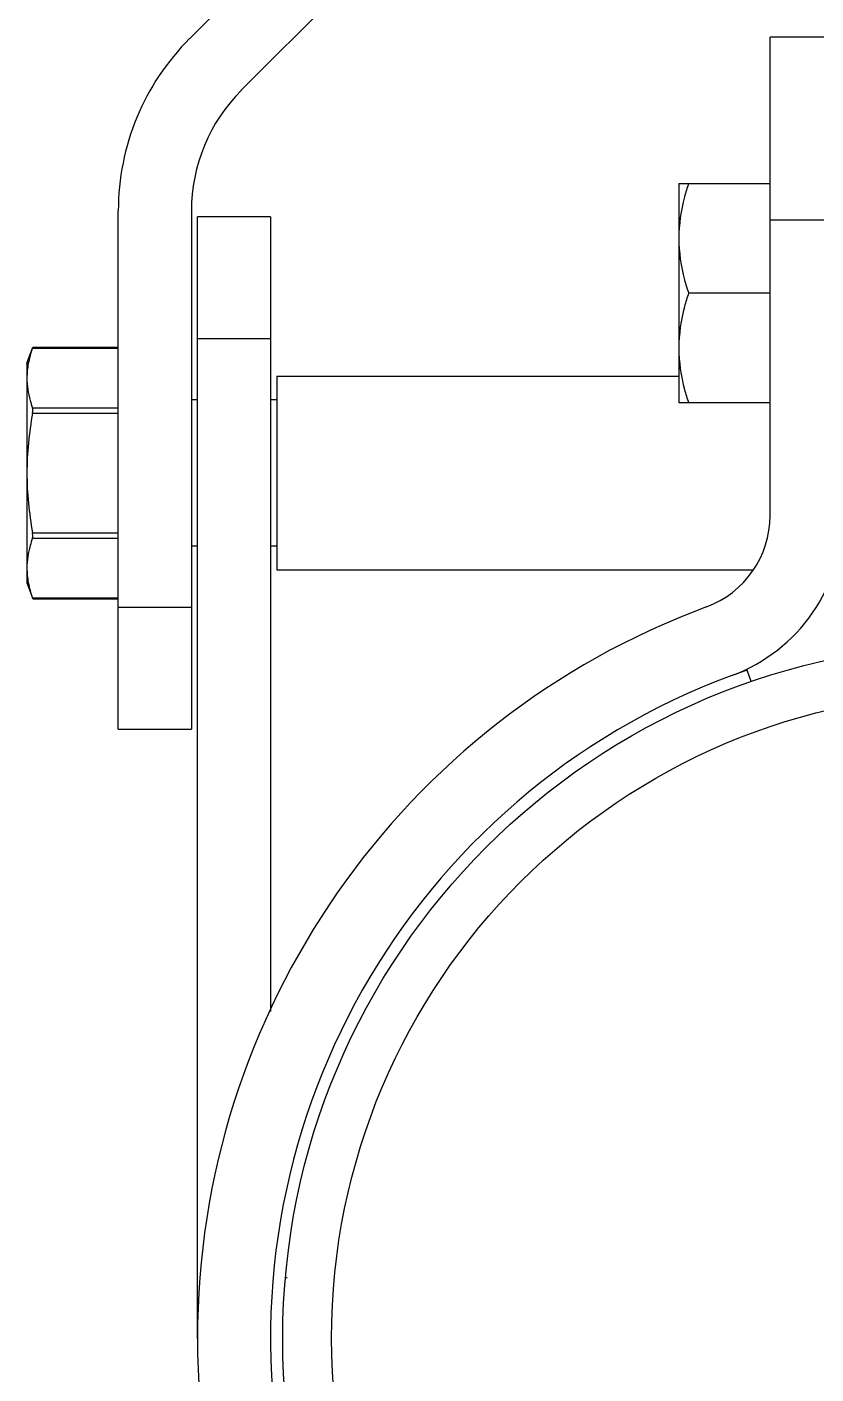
# Model space of a CAD drawing. Extents: x 27938 to 1042331, y -235042 to 1535213.
# Drawn here: x 722094 to 722846, y 764835 to 766119 of the extents above; entities that cross this region are included whole.
import ezdxf

# ---------------------------------------------------------------- set-up
doc = ezdxf.new("R2010")
doc.units = 0
doc.header["$LTSCALE"] = 1000
doc.header["$MEASUREMENT"] = 0

msp = doc.modelspace()

# ---------------------------------------------------------------- linework, layer by layer
at = {"linetype": 'Continuous'}
for p, q in [((722248.9, 766107.8), (722545.1, 766404)), ((722594.4, 766354.8), (722298.1, 766058.6)), ((722802.3, 765653.4), (722802.3, 766109.1)), ((722872, 766109.1), (722802.3, 766109.1)), ((722715.2, 765969.7), (722715.2, 765760.6)), ((722715.2, 765969.7), (722802.3, 765969.7)), ((722180.8, 765449.9), (722180.8, 765943.6)), ((722250.5, 765943.6), (722250.5, 765449.9)), ((722256.3, 764869.1), (722256.3, 765937.8)), ((722326, 765937.8), (722256.3, 765937.8)), ((722326, 765937.8), (722326, 765180.8)), ((722872, 765934.8), (722802.3, 765934.8)), ((722802.3, 765865.2), (722724.5, 765865.2)), ((722326, 765821.6), (722256.3, 765821.6)), ((722093.7, 765798.4), (722099, 765812.9)), ((722099, 765812.9), (722099.3, 765813.6)), ((722099, 765812.9), (722180.8, 765812.9)), ((722099.2, 765813.6), (722180.8, 765813.6)), ((722093.7, 765798.4), (722093.7, 765589.3)), ((722331.8, 765786.2), (722331.8, 765601.5)), ((722331.8, 765786.2), (722715.2, 765786.2)), ((722099, 765755.9), (722180.8, 765755.9)), ((722256.3, 765763.5), (722250.5, 765763.5)), ((722256.3, 765763.5), (722250.5, 765763.5)), ((722331.8, 765763.5), (722326, 765763.5)), ((722331.8, 765763.5), (722326, 765763.5)), ((722802.3, 765760.6), (722715.2, 765760.6)), ((722099, 765750.8), (722180.8, 765750.8)), ((722099, 765636.8), (722180.8, 765636.8)), ((722099, 765631.8), (722180.8, 765631.8)), ((722256.3, 765624.1), (722250.5, 765624.1)), ((722256.3, 765624.1), (722250.5, 765624.1)), ((722331.8, 765624.1), (722326, 765624.1)), ((722331.8, 765624.1), (722326, 765624.1)), ((722331.8, 765601.5), (722785.6, 765601.5)), ((722093.7, 765589.3), (722099, 765574.8)), ((722099, 765574.8), (722180.8, 765574.8)), ((722099.3, 765574), (722099, 765574.8)), ((722099.2, 765574), (722180.8, 765574)), ((722180.8, 765566), (722250.5, 765566)), ((722784.2, 765495.1), (722780.4, 765506.1)), ((722180.8, 765449.9), (722250.5, 765449.9)), ((722340.8, 764927.2), (722341.8, 764927.2))]:
    msp.add_line(p, q, dxfattribs=at)
for radius in [662.1, 615.6]:
    msp.add_circle((722999.7, 764869.1), radius, dxfattribs=at)
for centre, radius, start, end in [((722413.1, 765943.6), 232.3, 135, 180), ((722413.1, 765943.6), 162.6, 135, 180), ((722709.3, 765653.4), 92.9, 290.3175, 0), ((722709.3, 765653.4), 162.6, 290.3175, 0), ((722999.7, 764869.1), 743.4, 110.3175, 249.6825), ((722999.7, 764869.1), 673.7, 109, 71)]:
    msp.add_arc(centre, radius, start, end, dxfattribs=at)
for points, knots in [([(722724.5, 765969.7), (722723.1, 765965.5), (722717.9, 765948.5), (722715.2, 765930.7), (722715.2, 765917.4)], [0, 0, 0, 0, 0.251892, 1, 1, 1, 1]), ([(722715.2, 765917.4), (722715.2, 765904.2), (722717.9, 765886.4), (722723.1, 765869.4), (722724.5, 765865.2)], [0, 0, 0, 0, 0.748108, 1, 1, 1, 1]), ([(722724.5, 765865.2), (722723.1, 765860.9), (722717.9, 765844), (722715.2, 765826.2), (722715.2, 765812.9)], [0, 0, 0, 0, 0.251892, 1, 1, 1, 1]), ([(722715.2, 765812.9), (722715.2, 765799.6), (722717.9, 765781.8), (722723.1, 765764.8), (722724.5, 765760.6)], [0, 0, 0, 0, 0.748108, 1, 1, 1, 1]), ([(722093.7, 765784.4), (722093.7, 765777.1), (722095.2, 765767.4), (722098.2, 765758.2), (722099, 765755.9)], [0, 0, 0, 0, 0.744761, 1, 1, 1, 1]), ([(722099, 765750.8), (722099.1, 765751.3), (722099.3, 765753), (722099.4, 765754.7), (722099, 765755.9)], [0, 0, 0, 0, 0.299097, 1, 1, 1, 1]), ([(722099, 765631.8), (722098.2, 765629.4), (722095.2, 765620.2), (722093.7, 765610.5), (722093.7, 765603.3)], [0, 0, 0, 0, 0.25524, 1, 1, 1, 1]), ([(722099, 765631.8), (722099.1, 765632.1), (722099.4, 765633.7), (722099.2, 765635.5), (722099, 765636.8)], [0, 0, 0, 0, 0.185973, 1, 1, 1, 1])]:
    msp.add_open_spline(points, degree=3, knots=knots, dxfattribs=at)
for points in [[(722099, 765812.9), (722097.3, 765808), (722095.9, 765803.1), (722095, 765798.1)], [(722095, 765798.1), (722094.2, 765793.6), (722093.7, 765789), (722093.7, 765784.4)], [(722099, 765750.8), (722095.7, 765732), (722093.7, 765712.9), (722093.7, 765693.8)], [(722093.7, 765693.8), (722093.7, 765674.7), (722095.7, 765655.6), (722099, 765636.8)], [(722093.7, 765603.3), (722093.7, 765598.7), (722094.2, 765594.1), (722095, 765589.5)], [(722095, 765589.5), (722095.9, 765584.5), (722097.3, 765579.6), (722099, 765574.8)]]:
    msp.add_open_spline(points, degree=3, dxfattribs=at)

doc.saveas('drawing.dxf')
